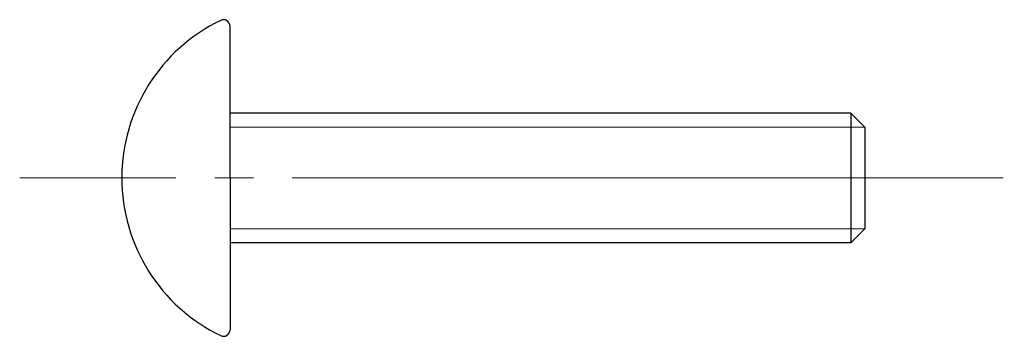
# Model space of a CAD drawing. Header units: millimetres. Extents: x 40.6 to 55.8, y 16.3 to 21.2.
import ezdxf

# ---------------------------------------------------------------- set-up
doc = ezdxf.new("R2010")
doc.units = ezdxf.units.MM
doc.linetypes.add('JIS_08_11', pattern=[12.8, 11, -0.6, 0.6, -0.6])
for name, color, linetype, lineweight in [('M10 Body_Inner', 7, 'Continuous', 13), ('M10 Body_Outer', 7, 'Continuous', 30), ('M10 Center', 7, 'JIS_08_11', 13)]:
    doc.layers.add(name, color=color, linetype=linetype, lineweight=lineweight)

msp = doc.modelspace()

# ---------------------------------------------------------------- linework, layer by layer
at = {"layer": 'M10 Body_Inner'}
for p, q in [((53.659, 19.533), (43.838, 19.533)), ((53.659, 17.967), (43.838, 17.967))]:
    msp.add_line(p, q, dxfattribs=at)
at = {"layer": 'M10 Body_Outer'}
for p, q in [((43.838, 18.75), (43.838, 21.096)), ((53.442, 19.75), (43.838, 19.75)), ((53.659, 19.533), (53.442, 19.75)), ((53.442, 19.75), (53.442, 17.75)), ((53.659, 19.533), (53.659, 17.967)), ((43.838, 18.75), (43.838, 16.404)), ((53.659, 17.967), (53.442, 17.75)), ((53.442, 17.75), (43.838, 17.75))]:
    msp.add_line(p, q, dxfattribs=at)
for centre, radius, start, end in [((44.866, 18.75), 2.703, 115.6832, 244.3168), ((43.738, 21.096), 0.1, 0, 115.6832), ((43.738, 16.404), 0.1, 244.3168, 0)]:
    msp.add_arc(centre, radius, start, end, dxfattribs=at)
at = {"layer": 'M10 Center'}
msp.add_line((55.801, 18.75), (40.584, 18.75), dxfattribs=at)

doc.saveas('drawing.dxf')
